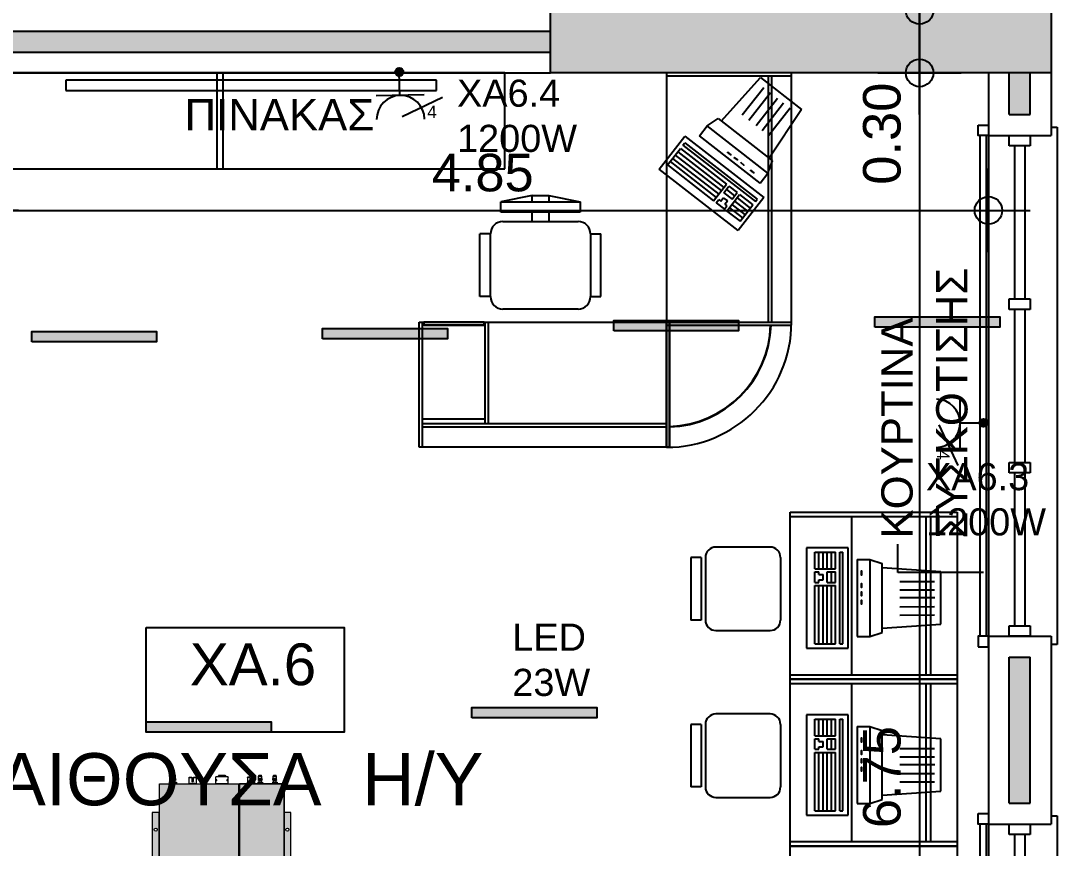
# Model space of a CAD drawing. Header units: metres. Extents: x -11 to 85, y -301 to 135.
# Drawn here: x 42.834 to 47.804, y -117.324 to -113.357 of the extents above; entities that cross this region are included whole.
import ezdxf

# ---------------------------------------------------------------- set-up
doc = ezdxf.new("R2010")
doc.units = ezdxf.units.M
doc.header["$LTSCALE"] = 0.036
doc.header["$PDMODE"] = 2
for name, color, linetype in [('arxitek aorofos', 252, 'Continuous'), ('DIMBLK', 252, 'Continuous'), ('electext', 20, 'Continuous'), ('Epipla', 252, 'Continuous'), ('hatch color', 252, 'Continuous'), ('HLEK-SYMBOL', 3, 'Continuous'), ('HLEK_FL001_SYMBOLS', 230, 'Continuous'), ('KYKLOFORHTES', 152, 'Continuous'), ('Parathira', 252, 'Continuous')]:
    doc.layers.add(name, color=color, linetype=linetype)
doc.layers.add('axel', color=170, linetype='Continuous', lineweight=0)
doc.styles.add('COMU-N', font='arial.ttf')
doc.styles.get("Standard").update_dxf_attribs({"font": 'arial.ttf'})
doc.dimstyles.new('CADWDOT', dxfattribs={"dimscale": 0.1, "dimtxt": 1.8, "dimasz": 0.08, "dimexe": 2, "dimexo": 0, "dimgap": 0.09, "dimtad": 0, "dimrnd": 0.001, "dimzin": 0, "dimdsep": 46, "dimtxsty": 'Standard', "dimblk1": 'ARTDIM', "dimblk2": 'ARTDIM', "dimsah": 1, "dimcen": 0.09, "dimdle": 0.05, "dimse1": 1, "dimse2": 1, "dimadec": 0, "dimazin": 0, "dimtfac": 1, "dimtmove": 0, "dimatfit": 3, "dimldrblk": 'ARTDIM', "dimfxl": 2, "dimtvp": 0.9999, "dimtolj": 1, "dimtzin": 0, "dimarcsym": 0})

# ---------------------------------------------------------------- blocks, each defined once
blk = doc.blocks.new('A$C52D13D70')
at = {"layer": 'Parathira'}
for p, q in [((-0.33, 0.04), (-0.33, -2.44)), ((-0.3, 0.04), (-0.33, 0.04)), ((-0.1, 0), (-0.2, 0)), ((-0.2, 0), (-0.2, -0.05)), ((-0.1, -0.05), (-0.1, 0)), ((0, 0), (0, -2.4)), ((-0.2, -0.05), (-0.1, -0.05)), ((-0.175, -0.05), (-0.175, -0.7833)), ((-0.125, -0.05), (-0.125, -0.7833)), ((-0.1, -0.7833), (-0.2, -0.7833)), ((-0.2, -0.7833), (-0.2, -0.8333)), ((-0.1, -0.8333), (-0.1, -0.7833)), ((-0.2, -0.8333), (-0.1, -0.8333)), ((-0.175, -0.8333), (-0.175, -1.5667)), ((-0.125, -0.8333), (-0.125, -1.5667)), ((-0.1, -1.5667), (-0.2, -1.5667)), ((-0.2, -1.5667), (-0.2, -1.6167)), ((-0.1, -1.6167), (-0.1, -1.5667)), ((-0.2, -1.6167), (-0.1, -1.6167)), ((-0.175, -1.6167), (-0.175, -2.35)), ((-0.125, -1.6167), (-0.125, -2.35)), ((-0.1, -2.35), (-0.2, -2.35)), ((-0.2, -2.35), (-0.2, -2.4)), ((-0.1, -2.4), (-0.1, -2.35)), ((-0.2, -2.4), (-0.1, -2.4)), ((-0.33, -2.44), (-0.3, -2.44))]:
    blk.add_line(p, q, dxfattribs=at)
blk = doc.blocks.new('ARTDIM')
at = {"layer": 'DIMBLK'}
for p, q in [((0, -24.9975), (0, 24.9975)), ((-24.9975, 0), (24.9975, 0))]:
    blk.add_line(p, q, dxfattribs=at)
blk.add_circle((0, 0), 8.25, dxfattribs=at)
blk = doc.blocks.new('*D1128')
at = {"layer": 'arxitek aorofos', "color": 0, "lineweight": -2}
blk.add_line((47.1437, -109.8655), (47.1437, -113.2995), dxfattribs=at)
at = {"layer": 'Defpoints', "color": 0, "transparency": 16777216}
for p in [(47.4855, -109.8575), (47.1437, -113.3075), (47.4855, -113.3075)]:
    blk.add_point(p, dxfattribs=at)
at = {"layer": 'arxitek aorofos', "color": 0, "lineweight": -2, "xscale": 0.008, "yscale": 0.008, "zscale": 0.008}
for p, rotation in [((47.1437, -109.8575), 90), ((47.1437, -113.3075), 270)]:
    blk.add_blockref('ARTDIM', p, dxfattribs=dict(at, rotation=rotation))
at = {"layer": 'arxitek aorofos', "color": 0, "insert": (46.9637, -111.5825), "char_height": 0.18, "attachment_point": 5, "rotation": 90}
blk.add_mtext('\\A1;3.45', dxfattribs=at)
blk = doc.blocks.new('*D1129')
at = {"layer": 'arxitek aorofos', "color": 0, "lineweight": -2}
for p, q in [((47.1437, -113.3155), (47.1437, -113.5995)), ((47.1437, -113.6075), (47.1437, -114.1821))]:
    blk.add_line(p, q, dxfattribs=at)
at = {"layer": 'Defpoints', "color": 0, "transparency": 16777216}
for p in [(47.5855, -113.3075), (47.1437, -113.6075), (47.5855, -113.6075)]:
    blk.add_point(p, dxfattribs=at)
at = {"layer": 'arxitek aorofos', "color": 0, "lineweight": -2, "xscale": 0.008, "yscale": 0.008, "zscale": 0.008}
for p, rotation in [((47.1437, -113.3075), 90), ((47.1437, -113.6075), 270)]:
    blk.add_blockref('ARTDIM', p, dxfattribs=dict(at, rotation=rotation))
at = {"layer": 'arxitek aorofos', "color": 0, "insert": (46.9637, -113.8988), "char_height": 0.18, "attachment_point": 5, "rotation": 90}
blk.add_mtext('\\A1;0.30', dxfattribs=at)
blk = doc.blocks.new('*D1130')
at = {"layer": 'arxitek aorofos', "color": 0, "lineweight": -2}
blk.add_line((47.1437, -113.6155), (47.1437, -120.3495), dxfattribs=at)
at = {"layer": 'Defpoints', "color": 0, "transparency": 16777216}
for p in [(46.5355, -113.6075), (46.5355, -120.3575), (47.1437, -120.3575)]:
    blk.add_point(p, dxfattribs=at)
at = {"layer": 'arxitek aorofos', "color": 0, "lineweight": -2, "xscale": 0.008, "yscale": 0.008, "zscale": 0.008}
for p, rotation in [((47.1437, -113.6075), 90), ((47.1437, -120.3575), 270)]:
    blk.add_blockref('ARTDIM', p, dxfattribs=dict(at, rotation=rotation))
at = {"layer": 'arxitek aorofos', "color": 0, "insert": (46.9637, -116.9825), "char_height": 0.18, "attachment_point": 5, "rotation": 90}
blk.add_mtext('\\A1;6.75', dxfattribs=at)
blk = doc.blocks.new('*D1138')
at = {"layer": 'arxitek aorofos', "color": 0, "lineweight": -2}
blk.add_line((42.6317, -114.2664), (47.4657, -114.2664), dxfattribs=at)
at = {"layer": 'Defpoints', "color": 0, "transparency": 16777216}
for p in [(47.4737, -114.2664), (42.6237, -114.8288), (47.4737, -114.8288)]:
    blk.add_point(p, dxfattribs=at)
at = {"layer": 'arxitek aorofos', "color": 0, "lineweight": -2, "xscale": 0.008, "yscale": 0.008, "zscale": 0.008, "rotation": 180}
blk.add_blockref('ARTDIM', (42.6237, -114.2664), dxfattribs=at)
at = {"layer": 'arxitek aorofos', "color": 0, "lineweight": -2, "xscale": 0.008, "yscale": 0.008, "zscale": 0.008}
blk.add_blockref('ARTDIM', (47.4737, -114.2664), dxfattribs=at)
at = {"layer": 'arxitek aorofos', "color": 0, "insert": (45.0487, -114.0864), "char_height": 0.18, "attachment_point": 5}
blk.add_mtext('\\A1;4.85', dxfattribs=at)
blk = doc.blocks.new('A$C074263FA')
at = {"layer": 'Epipla'}
for p, q in [((0.05, -0.01), (2.45, -0.01)), ((0.05, -0.04), (2.45, -0.04))]:
    blk.add_line(p, q, dxfattribs=at)
for points in [[(0, -0.05), (0, 0), (0.05, 0), (0.05, -0.05)], [(2.5, -0.05), (2.5, 0), (2.45, 0), (2.45, -0.05)]]:
    blk.add_lwpolyline(points, close=True, dxfattribs=at)
blk = doc.blocks.new('gJ6_a14')
at = {"linetype": 'Continuous'}
for p, q in [((-0.1176, 0.1119), (0.113, 0.1119)), ((0, 0.1119), (0, 0))]:
    blk.add_line(p, q, dxfattribs=at)
blk.add_arc((-0.0023, 0.2279), 0.1153, 180, 358.9566, dxfattribs=at)
blk = doc.blocks.new('*X1779')
at = {"color": 0}
for p, q in [((15.598, 2.587), (15.737, 2.727)), ((15.598, 2.622), (15.702, 2.727)), ((15.601, 2.607), (15.609, 2.616)), ((15.604, 2.646), (15.605, 2.647)), ((15.605, 2.559), (15.765, 2.719)), ((15.605, 2.577), (15.614, 2.585)), ((15.609, 2.652), (15.618, 2.66)), ((15.611, 2.547), (15.618, 2.554)), ((15.614, 2.621), (15.623, 2.63)), ((15.617, 2.536), (15.789, 2.707)), ((15.618, 2.59), (15.627, 2.599)), ((15.623, 2.665), (15.631, 2.674)), ((15.623, 2.559), (15.631, 2.568)), ((15.627, 2.634), (15.636, 2.643)), ((15.631, 2.603), (15.64, 2.612)), ((15.633, 2.516), (15.808, 2.691)), ((15.636, 2.678), (15.645, 2.687)), ((15.636, 2.572), (15.645, 2.581)), ((15.64, 2.647), (15.649, 2.656)), ((15.64, 2.541), (15.649, 2.55)), ((15.645, 2.616), (15.654, 2.625)), ((15.649, 2.691), (15.658, 2.7)), ((15.649, 2.585), (15.658, 2.594)), ((15.653, 2.501), (15.824, 2.672)), ((15.654, 2.66), (15.662, 2.669)), ((15.654, 2.554), (15.662, 2.563)), ((15.658, 2.63), (15.667, 2.638)), ((15.662, 2.705), (15.671, 2.714)), ((15.662, 2.599), (15.671, 2.607)), ((15.667, 2.674), (15.676, 2.683)), ((15.667, 2.568), (15.676, 2.577)), ((15.671, 2.643), (15.68, 2.652)), ((15.676, 2.718), (15.678, 2.721)), ((15.676, 2.489), (15.836, 2.648)), ((15.676, 2.612), (15.685, 2.621)), ((15.68, 2.687), (15.689, 2.696)), ((15.68, 2.581), (15.689, 2.59)), ((15.685, 2.656), (15.693, 2.665)), ((15.685, 2.55), (15.693, 2.559)), ((15.689, 2.625), (15.698, 2.634)), ((15.693, 2.7), (15.702, 2.709)), ((15.693, 2.594), (15.702, 2.603)), ((15.698, 2.669), (15.707, 2.678)), ((15.698, 2.563), (15.707, 2.572)), ((15.702, 2.638), (15.711, 2.647)), ((15.705, 2.482), (15.843, 2.62)), ((15.707, 2.714), (15.715, 2.722)), ((15.707, 2.607), (15.715, 2.616)), ((15.711, 2.683), (15.72, 2.691)), ((15.711, 2.577), (15.72, 2.585)), ((15.715, 2.652), (15.724, 2.66)), ((15.715, 2.546), (15.724, 2.554)), ((15.72, 2.727), (15.721, 2.728)), ((15.72, 2.621), (15.729, 2.63)), ((15.724, 2.696), (15.733, 2.705)), ((15.724, 2.59), (15.733, 2.599)), ((15.729, 2.665), (15.738, 2.674)), ((15.729, 2.559), (15.738, 2.568)), ((15.733, 2.634), (15.742, 2.643)), ((15.738, 2.709), (15.746, 2.718)), ((15.738, 2.603), (15.746, 2.612)), ((15.741, 2.482), (15.842, 2.584)), ((15.742, 2.678), (15.751, 2.687)), ((15.742, 2.572), (15.751, 2.581)), ((15.746, 2.647), (15.755, 2.656)), ((15.746, 2.541), (15.755, 2.55)), ((15.751, 2.722), (15.752, 2.724)), ((15.751, 2.616), (15.76, 2.625)), ((15.755, 2.691), (15.764, 2.7)), ((15.755, 2.585), (15.764, 2.594)), ((15.76, 2.66), (15.768, 2.669)), ((15.76, 2.554), (15.768, 2.563)), ((15.764, 2.63), (15.773, 2.638)), ((15.768, 2.705), (15.777, 2.714)), ((15.768, 2.599), (15.777, 2.607)), ((15.773, 2.674), (15.782, 2.683)), ((15.773, 2.568), (15.782, 2.577)), ((15.777, 2.643), (15.786, 2.652)), ((15.782, 2.612), (15.791, 2.621)), ((15.786, 2.687), (15.795, 2.696)), ((15.786, 2.581), (15.795, 2.59)), ((15.791, 2.656), (15.799, 2.665)), ((15.791, 2.55), (15.799, 2.559)), ((15.795, 2.625), (15.804, 2.634)), ((15.799, 2.594), (15.808, 2.603)), ((15.804, 2.669), (15.813, 2.678)), ((15.804, 2.563), (15.813, 2.572)), ((15.808, 2.638), (15.817, 2.647)), ((15.813, 2.607), (15.822, 2.616)), ((15.817, 2.577), (15.826, 2.585)), ((15.822, 2.652), (15.83, 2.66)), ((15.822, 2.546), (15.83, 2.554)), ((15.826, 2.621), (15.835, 2.63)), ((15.83, 2.59), (15.839, 2.599)), ((15.835, 2.559), (15.835, 2.56)), ((15.839, 2.634), (15.84, 2.635)), ((15.844, 2.603), (15.844, 2.603)), ((15.627, 2.528), (15.636, 2.537)), ((15.645, 2.51), (15.654, 2.519)), ((15.658, 2.523), (15.667, 2.532)), ((15.664, 2.494), (15.671, 2.501)), ((15.671, 2.537), (15.68, 2.546)), ((15.676, 2.506), (15.685, 2.515)), ((15.689, 2.519), (15.698, 2.528)), ((15.693, 2.488), (15.702, 2.497)), ((15.702, 2.532), (15.711, 2.541)), ((15.707, 2.501), (15.715, 2.51)), ((15.72, 2.515), (15.729, 2.523)), ((15.724, 2.484), (15.733, 2.493)), ((15.733, 2.528), (15.742, 2.537)), ((15.738, 2.497), (15.746, 2.506)), ((15.751, 2.51), (15.76, 2.519)), ((15.764, 2.523), (15.773, 2.532)), ((15.768, 2.493), (15.777, 2.501)), ((15.777, 2.537), (15.786, 2.546)), ((15.782, 2.506), (15.791, 2.515)), ((15.795, 2.519), (15.804, 2.528)), ((15.808, 2.532), (15.817, 2.541))]:
    blk.add_line(p, q, dxfattribs=at)
blk = doc.blocks.new('GJ6_A78')
at = {"layer": 'HLEK-SYMBOL', "color": 0, "linetype": 'Continuous'}
blk.add_circle((0, 0), 0.0989, dxfattribs=at)
at = {"layer": 'HLEK-SYMBOL', "color": 0, "xscale": 0.8, "yscale": 0.8, "zscale": 0.8}
blk.add_blockref('*X1779', (-12.576, -2.084), dxfattribs=at)
blk = doc.blocks.new('priza')
at = {"layer": 'HLEK_FL001_SYMBOLS', "xscale": 0.1951472641207488, "yscale": 0.1951472641207488, "zscale": 0.1951472641207488}
blk.add_blockref('GJ6_A78', (87.4, -100.4953), dxfattribs=at)
at = {"layer": 'HLEK_FL001_SYMBOLS', "rotation": 180}
blk.add_blockref('gJ6_a14', (87.4, -100.4952), dxfattribs=at)
blk = doc.blocks.new('tetrapli priza')
at = {"layer": 'HLEK_FL001_SYMBOLS', "ltscale": 5}
blk.add_line((479.6442, -48.2674), (479.8393, -48.1769), dxfattribs=at)
at = {"layer": 'HLEK_FL001_SYMBOLS'}
blk.add_blockref('priza', (392.2343, 52.442), dxfattribs=at)
at = {"layer": 'HLEK_FL001_SYMBOLS', "ltscale": 5}
blk.add_text('4', height=0.06, dxfattribs=at).set_placement((479.7645, -48.2766))
blk = doc.blocks.new('led 23W')
at = {"layer": 'hatch color'}
blk.add_hatch(color=181, dxfattribs=at).paths.add_polyline_path([(101.2388, -6.7734), (101.2388, -6.7234), (101.8376, -6.7234), (101.8376, -6.7734)])
at = {"layer": 'HLEK_FL001_SYMBOLS'}
blk.add_lwpolyline([(101.2388, -6.7734), (101.2388, -6.7234), (101.8376, -6.7234), (101.8376, -6.7734)], close=True, dxfattribs=at)
blk = doc.blocks.new('A$C5A126718')
at = {"layer": 'axel'}
for p, q in [((-0.0317, 0.0343), (-0.0317, 0.0321)), ((-0.0301, 0.0343), (-0.0317, 0.0343)), ((-0.0317, 0.0321), (-0.0317, 0.0236)), ((-0.0317, 0.0321), (-0.0301, 0.0321)), ((-0.0317, 0.0236), (-0.0301, 0.0236)), ((-0.0317, 0.0236), (-0.0317, 0.0214)), ((-0.0301, 0.0214), (-0.0317, 0.0214)), ((-0.0301, 0.0129), (-0.0317, 0.0129)), ((-0.0317, 0.0129), (-0.0317, 0.0107)), ((-0.0317, 0.0107), (-0.0301, 0.0107)), ((-0.0317, 0.0107), (-0.0317, 0.0021)), ((-0.0317, 0.0021), (-0.0301, 0.0021)), ((-0.0317, 0.0021), (-0.0317, 0)), ((-0.0301, 0), (-0.0317, 0)), ((-0.0012, 0.0343), (-0.0301, 0.0343)), ((-0.0301, 0.0343), (-0.0301, 0.0321)), ((-0.0301, 0.0321), (-0.0301, 0.0236)), ((-0.0301, 0.0236), (-0.0301, 0.0214)), ((-0.0301, 0.0214), (-0.0131, 0.0214)), ((-0.0301, 0.0129), (-0.0301, 0.0107)), ((-0.0131, 0.0129), (-0.0301, 0.0129)), ((-0.0301, 0.0107), (-0.0301, 0.0021)), ((-0.0301, 0.0021), (-0.0301, 0)), ((-0.0301, 0), (-0.0012, 0)), ((-0.0012, 0.0343), (0, 0.0343)), ((-0.0012, 0.0343), (-0.0012, 0.033)), ((-0.0012, 0.033), (-0.0012, 0.03)), ((-0.0012, 0.03), (-0.0012, 0.0271)), ((-0.0012, 0.0271), (0, 0.0271)), ((-0.0012, 0.027), (-0.0012, 0.0271)), ((-0.0012, 0.0073), (-0.0012, 0.027)), ((-0.0012, 0.0071), (-0.0012, 0.0073)), ((-0.0012, 0.0071), (0, 0.0071)), ((-0.0012, 0.0071), (-0.0012, 0.0043)), ((-0.0012, 0.0043), (-0.0012, 0.0013)), ((-0.0012, 0.0013), (-0.0012, 0)), ((-0.0012, 0), (0, 0)), ((0.0004, 0.0271), (0.0004, 0.0343)), ((0.0004, 0.0271), (0.0004, 0.0343)), ((0.0004, 0.0211), (0.0004, 0.0271)), ((0.0004, 0.0211), (0.0004, 0.0271)), ((0.0004, 0.0207), (0.0004, 0.0211)), ((0.0004, 0.0207), (0.0004, 0.0211)), ((0.0004, 0.0186), (0.0004, 0.0207)), ((0.0004, 0.0186), (0.0004, 0.0207)), ((0.0004, 0.0157), (0.0004, 0.0186)), ((0.0004, 0.0157), (0.0004, 0.0186)), ((0.0004, 0.0136), (0.0004, 0.0157)), ((0.0004, 0.0136), (0.0004, 0.0157)), ((0.0004, 0.0132), (0.0004, 0.0136)), ((0.0004, 0.0132), (0.0004, 0.0136)), ((0.0004, 0.0071), (0.0004, 0.0132)), ((0.0004, 0.0071), (0.0004, 0.0132)), ((0.0004, 0), (0.0004, 0.0071)), ((0.0004, 0), (0.0004, 0.0071))]:
    blk.add_line(p, q, dxfattribs=at)
blk.add_arc((-0.0131, 0.0171), 0.00429, 270, 90, dxfattribs=at)
blk = doc.blocks.new('A$C3A54651E')
at = {"layer": 'axel'}
for p, q in [((0.0091, 0.0228), (0, 0.0228)), ((0, 0.0228), (0, 0)), ((0.0091, 0), (0, 0)), ((0.0091, 0), (0.0091, 0.0228)), ((0.0091, 0.0171), (0.0162, 0.0171)), ((0.0091, 0.0057), (0.0162, 0.0057)), ((0.0162, 0.019), (0.0166, 0.0193)), ((0.0162, 0.0038), (0.0162, 0.019)), ((0.0162, 0.0038), (0.0166, 0.0035)), ((0.0166, 0.0035), (0.0166, 0.0193)), ((0.0166, 0.0193), (0.0184, 0.0193)), ((0.0166, 0.0035), (0.0184, 0.0035)), ((0.0184, 0.02), (0.0184, 0.0199)), ((0.0184, 0.02), (0.0184, 0.02)), ((0.0184, 0.0199), (0.0184, 0.0193)), ((0.0184, 0.0193), (0.0184, 0.0153)), ((0.0184, 0.0153), (0.0184, 0.0067)), ((0.0184, 0.0067), (0.0184, 0.0035)), ((0.0184, 0.0035), (0.0184, 0.0028)), ((0.0184, 0.0028), (0.0184, 0.0028)), ((0.0191, 0.0202), (0.0254, 0.0202)), ((0.0191, 0.0197), (0.0254, 0.0197)), ((0.0191, 0.0109), (0.0254, 0.0109)), ((0.0191, 0.0026), (0.0254, 0.0026)), ((0.0262, 0.0199), (0.0262, 0.02)), ((0.0262, 0.02), (0.0262, 0.02)), ((0.0262, 0.0182), (0.0262, 0.0199)), ((0.0262, 0.0153), (0.0262, 0.0182)), ((0.0262, 0.0182), (0.0284, 0.0182)), ((0.0262, 0.0067), (0.0262, 0.0153)), ((0.0262, 0.0046), (0.0262, 0.0067)), ((0.0262, 0.0028), (0.0262, 0.0046)), ((0.0262, 0.0046), (0.0284, 0.0046)), ((0.0262, 0.0028), (0.0262, 0.0028)), ((0.0284, 0.0193), (0.037, 0.0193)), ((0.0284, 0.0182), (0.0284, 0.0193)), ((0.0284, 0.0046), (0.0284, 0.0182)), ((0.0284, 0.0035), (0.0284, 0.0046)), ((0.0284, 0.0035), (0.037, 0.0035)), ((0.037, 0.0035), (0.037, 0.0193)), ((0.0373, 0.019), (0.037, 0.0193)), ((0.0373, 0.0037), (0.037, 0.0035)), ((0.0373, 0.0182), (0.0373, 0.019)), ((0.0373, 0.0046), (0.0373, 0.0182)), ((0.0373, 0.0182), (0.0403, 0.0182)), ((0.0373, 0.0037), (0.0373, 0.0046)), ((0.0373, 0.0046), (0.0403, 0.0046)), ((0.0403, 0.0046), (0.0403, 0.0182)), ((0.0423, 0.0162), (0.0403, 0.0182)), ((0.0423, 0.0066), (0.0403, 0.0046)), ((0.0423, 0.0066), (0.0423, 0.0162))]:
    blk.add_line(p, q, dxfattribs=at)
for points in [[(0.0191, 0.0202, 0.004311), (0.019, 0.0202, 0.005535), (0.0188, 0.0202, 0.007292), (0.0187, 0.0201, 0.009929), (0.0186, 0.0201), (0.0186, 0.0201, 0.019665), (0.0185, 0.02, 0.032685), (0.0184, 0.02, 0.060642), (0.0184, 0.02), (0.0184, 0.02)], [(0.0184, 0.0199, 0.159929), (0.0184, 0.0199, 0.090191), (0.0184, 0.0199, 0.0462), (0.0184, 0.0199, 0.02623), (0.0185, 0.0198), (0.0186, 0.0198, 0.013719), (0.0187, 0.0198, 0.009481), (0.0188, 0.0198, 0.006867), (0.0189, 0.0197, 0.005151), (0.0191, 0.0197)], [(0.0191, 0.0197, 0.015295), (0.0188, 0.0186, 0.017604), (0.0186, 0.0175), (0.0185, 0.0169, 0.02245), (0.0184, 0.0158), (0.0184, 0.0153)], [(0.0184, 0.0153, 0.023182), (0.0184, 0.0142, 0.022013), (0.0186, 0.0131), (0.0187, 0.0125, 0.017076), (0.0189, 0.0114), (0.0191, 0.0109)], [(0.0191, 0.0109, 0.016103), (0.0188, 0.0098, 0.018613), (0.0186, 0.0088), (0.0185, 0.0083, 0.023826), (0.0184, 0.0072), (0.0184, 0.0067)], [(0.0184, 0.0067, 0.024647), (0.0184, 0.0057, 0.023359), (0.0186, 0.0046), (0.0187, 0.0041, 0.018023), (0.0189, 0.0031), (0.0191, 0.0026)], [(0.0191, 0.0026, -0.004311), (0.019, 0.0026, -0.005535), (0.0188, 0.0026, -0.007292), (0.0187, 0.0027, -0.009929), (0.0186, 0.0027), (0.0186, 0.0027, -0.019665), (0.0185, 0.0027, -0.032685), (0.0184, 0.0028, -0.060642), (0.0184, 0.0028), (0.0184, 0.0028)], [(0.0262, 0.02, 0.102242), (0.0262, 0.02, 0.051435), (0.0261, 0.02, 0.028507), (0.0261, 0.0201, 0.01755), (0.026, 0.0201), (0.0259, 0.0201, 0.009159), (0.0258, 0.0201, 0.006785), (0.0257, 0.0202, 0.005184), (0.0255, 0.0202), (0.0254, 0.0202)], [(0.0254, 0.0197, 0.004812), (0.0256, 0.0197, 0.00636), (0.0258, 0.0198, 0.008685), (0.0259, 0.0198, 0.012384), (0.026, 0.0198), (0.0261, 0.0198, 0.023143), (0.0261, 0.0199, 0.039656), (0.0262, 0.0199, 0.07579), (0.0262, 0.0199, 0.144125), (0.0262, 0.0199)], [(0.0262, 0.0153, 0.023214), (0.0262, 0.0164, 0.02204), (0.026, 0.0175), (0.0259, 0.018, 0.017046), (0.0256, 0.0191), (0.0254, 0.0197)], [(0.0254, 0.0109, 0.01528), (0.0258, 0.012, 0.017585), (0.026, 0.013), (0.0261, 0.0136, 0.022468), (0.0262, 0.0147), (0.0262, 0.0153)], [(0.0262, 0.0067, 0.024685), (0.0262, 0.0078, 0.023392), (0.026, 0.0088), (0.0259, 0.0093, 0.017988), (0.0256, 0.0103), (0.0254, 0.0109)], [(0.0254, 0.0026, 0.016073), (0.0258, 0.0036, 0.018575), (0.026, 0.0046), (0.0261, 0.0052, 0.023861), (0.0262, 0.0062), (0.0262, 0.0067)], [(0.0262, 0.0028, -0.102242), (0.0262, 0.0028, -0.051435), (0.0261, 0.0028, -0.028507), (0.0261, 0.0027, -0.01755), (0.026, 0.0027), (0.0259, 0.0027, -0.009159), (0.0258, 0.0026, -0.006785), (0.0257, 0.0026, -0.005184), (0.0255, 0.0026), (0.0254, 0.0026)]]:
    blk.add_lwpolyline(points, format="xyb", dxfattribs=at)
blk = doc.blocks.new('A$C531E15D6')
at = {"layer": 'axel'}
for p, q in [((-0.0003, 0.0241), (-0.0003, -0.0359)), ((-0.0003, 0.0241), (0.0009, 0.0241)), ((-0.0003, 0.0134), (0, 0.0134)), ((-0.0003, 0.0113), (0, 0.0113)), ((-0.0003, 0.0066), (-0.0003, 0.0031)), ((-0.0003, 0.0066), (-0.0003, 0.0031)), ((0, 0.0059), (-0.0003, 0.0059)), ((-0.0003, 0.0031), (-0.0003, -0.0276)), ((0.0021, 0.0241), (0, 0.022)), ((0, 0.0059), (0, 0.022)), ((0, -0.0059), (0, 0.0059)), ((0, -0.0059), (0, 0.0059)), ((0.0012, 0.0241), (0.0009, 0.0241)), ((0.0012, 0.0241), (0.0009, 0.0241)), ((0.0012, 0.0241), (0.0021, 0.0241)), ((0.0021, 0.0241), (0.0321, 0.0241)), ((0.0021, 0.0241), (0.0321, 0.0241)), ((0.0321, 0.0241), (0.0343, 0.022)), ((0.0343, 0.022), (0.0343, 0.0134)), ((0.0343, 0.022), (0.0343, 0.0134)), ((0.0343, 0.0134), (0.0343, -0.0251)), ((0.0343, 0.0134), (0.0343, -0.0251)), ((0.038, 0.0127), (0.0343, 0.0128)), ((0.0347, 0.0056), (0.0343, 0.0056)), ((0.0347, 0.0056), (0.0347, -0.0059)), ((0.0357, 0.0099), (0.0357, 0.0045)), ((0.04, 0.0099), (0.0357, 0.0099)), ((0.0357, 0.0045), (0.0357, 0.0038)), ((0.0357, 0.0045), (0.0357, 0.0038)), ((0.0357, 0.0038), (0.0357, -0.0059)), ((0.0357, 0.0038), (0.0357, -0.0059)), ((0.038, 0.0127), (0.038, 0.0099)), ((0.04, 0.0099), (0.04, -0.0059)), ((0, -0.0176), (-0.0003, -0.0176)), ((-0.0003, -0.023), (0, -0.023)), ((-0.0003, -0.0251), (0, -0.0251)), ((-0.0003, -0.0276), (-0.0003, -0.0312)), ((-0.0003, -0.0276), (-0.0003, -0.0312)), ((-0.0003, -0.0359), (0.0021, -0.0359)), ((0, -0.0176), (0, -0.0059)), ((0, -0.0176), (0, -0.0059)), ((0, -0.0337), (0, -0.0176)), ((0.0021, -0.0359), (0, -0.0337)), ((0.0321, -0.0359), (0.0021, -0.0359)), ((0.0321, -0.0359), (0.0021, -0.0359)), ((0.0343, -0.0337), (0.0321, -0.0359)), ((0.0347, -0.0173), (0.0343, -0.0173)), ((0.038, -0.0244), (0.0343, -0.0245)), ((0.0343, -0.0251), (0.0343, -0.0337)), ((0.0343, -0.0251), (0.0343, -0.0337)), ((0.0347, -0.0059), (0.0347, -0.0173)), ((0.0357, -0.0059), (0.0357, -0.0155)), ((0.0357, -0.0059), (0.0357, -0.0155)), ((0.0357, -0.0155), (0.0357, -0.0162)), ((0.0357, -0.0155), (0.0357, -0.0162)), ((0.0357, -0.0162), (0.0357, -0.0216)), ((0.04, -0.0216), (0.0357, -0.0216)), ((0.038, -0.0244), (0.038, -0.0216)), ((0.04, -0.0059), (0.04, -0.0216))]:
    blk.add_line(p, q, dxfattribs=at)
for centre, radius in [((0.0171, 0.0199), 0.00214), ((0.0171, 0.0199), 0.00111), ((0.0171, -0.0316), 0.00214), ((0.0171, -0.0316), 0.00111)]:
    blk.add_circle(centre, radius, dxfattribs=at)
for centre, radius, start, end in [((0.0321, 0.022), 0.00214, 0, 90), ((0.0346, 0.0045), 0.00107, 0, 89.5416), ((0.0321, -0.0337), 0.00214, 270, 0), ((0.0346, -0.0162), 0.00107, 270.4584, 0)]:
    blk.add_arc(centre, radius, start, end, dxfattribs=at)
blk = doc.blocks.new('FCU 10 KANALATO')
at = {"layer": 'axel'}
for color, points in [(150, [(47986.6743, 13560.1633), (47986.6743, 13560.0206), (47986.6751, 13560.0206), (47986.6751, 13560.0135), (47986.6751, 13560.0074), (47986.6751, 13560.007), (47986.6751, 13560.002), (47986.6751, 13559.9935), (47986.6751, 13559.9863), (47986.6743, 13559.9863), (47986.6743, 13559.782), (47987.7792, 13559.782), (47988.2671, 13559.782), (47988.2671, 13559.782), (47988.2704, 13559.782), (47988.2704, 13560.1633)]), (151, [(47988.2705, 13559.5646), (47988.2705, 13559.5982), (47988.2705, 13559.5982), (47988.2705, 13559.621), (47988.2705, 13559.621), (47988.2705, 13559.6682), (47988.2705, 13559.6682), (47988.2705, 13559.691), (47988.2705, 13559.691), (47988.2705, 13559.7061), (47988.2705, 13559.7061), (47988.2705, 13559.7132), (47988.2705, 13559.7193), (47988.2705, 13559.7196), (47988.2705, 13559.7246), (47988.2705, 13559.7332), (47988.2705, 13559.7403), (47988.2705, 13559.7403), (47988.2705, 13559.7785), (47987.4805, 13559.7785), (47987.4805, 13559.7638), (47987.4362, 13559.7638), (47987.4362, 13559.7785), (47986.6743, 13559.7785), (47986.6743, 13559.7403), (47986.6751, 13559.7403), (47986.6751, 13559.7332), (47986.6751, 13559.7271), (47986.6751, 13559.7218), (47986.6751, 13559.7193), (47986.6751, 13559.7132), (47986.6751, 13559.7061), (47986.6743, 13559.7061), (47986.6743, 13559.5646)])]:
    blk.add_hatch(color=color, dxfattribs=at).paths.add_polyline_path(points)
h = blk.add_hatch(color=211, dxfattribs=at)
h.paths.add_polyline_path([(47988.1338, 13560.164), (47988.1338, 13560.197), (47986.8138, 13560.197), (47986.8138, 13560.164)])
h.paths.add_polyline_path([(47987.5563, 13560.1878, -1), (47987.5563, 13560.1731, -1)], flags=16)
h.paths.add_polyline_path([(47987.3913, 13560.1731, -1), (47987.3913, 13560.1878, -1)], flags=16)
h.paths.add_polyline_path([(47987.7213, 13560.1878, -1), (47987.7213, 13560.1731, -1)], flags=16)
h.paths.add_polyline_path([(47987.2263, 13560.1731, -1), (47987.2263, 13560.1878, -1)], flags=16)
h.paths.add_polyline_path([(47987.8863, 13560.1878, -1), (47987.8863, 13560.1731, -1)], flags=16)
h.paths.add_polyline_path([(47987.0613, 13560.1731, -1), (47987.0613, 13560.1878, -1)], flags=16)
h.paths.add_polyline_path([(47988.0513, 13560.1878, -1), (47988.0513, 13560.1731, -1)], flags=16)
h.paths.add_polyline_path([(47986.8963, 13560.1731, -1), (47986.8963, 13560.1878, -1)], flags=16)
h = blk.add_hatch(color=211, dxfattribs=at)
h.paths.add_polyline_path([(47988.1338, 13559.5327), (47988.1338, 13559.5657), (47986.8138, 13559.5657), (47986.8138, 13559.5327)])
h.paths.add_polyline_path([(47987.5563, 13559.5565, -1), (47987.5563, 13559.5418, -1)], flags=16)
h.paths.add_polyline_path([(47987.3913, 13559.5418, -1), (47987.3913, 13559.5565, -1)], flags=16)
h.paths.add_polyline_path([(47987.7213, 13559.5565, -1), (47987.7213, 13559.5418, -1)], flags=16)
h.paths.add_polyline_path([(47987.2263, 13559.5418, -1), (47987.2263, 13559.5565, -1)], flags=16)
h.paths.add_polyline_path([(47987.8863, 13559.5565, -1), (47987.8863, 13559.5418, -1)], flags=16)
h.paths.add_polyline_path([(47987.0613, 13559.5418, -1), (47987.0613, 13559.5565, -1)], flags=16)
h.paths.add_polyline_path([(47988.0513, 13559.5565, -1), (47988.0513, 13559.5418, -1)], flags=16)
h.paths.add_polyline_path([(47986.8963, 13559.5418, -1), (47986.8963, 13559.5565, -1)], flags=16)
for p, q in [((47986.6743, 13559.782), (47987.7792, 13559.782)), ((47986.6743, 13559.7804), (47987.7792, 13559.7804)), ((47986.6743, 13559.78), (47987.7816, 13559.78)), ((47987.7349, 13559.7785), (47986.6743, 13559.7785)), ((47987.4362, 13559.7785), (47987.4362, 13559.78)), ((47987.4362, 13559.7638), (47987.4362, 13559.7785)), ((47987.4362, 13559.766), (47987.4805, 13559.766)), ((47987.4805, 13559.7638), (47987.4362, 13559.7638)), ((47987.4805, 13559.7785), (47987.4805, 13559.78)), ((47987.4805, 13559.7785), (47987.4805, 13559.7638)), ((47988.2705, 13559.7785), (47987.7329, 13559.7785)), ((47987.7792, 13559.782), (47988.2671, 13559.782)), ((47987.7792, 13559.7804), (47988.2705, 13559.7804)), ((47987.7792, 13559.78), (47988.2705, 13559.78))]:
    blk.add_line(p, q, dxfattribs=at)
for points in [[(47986.6743, 13560.1633), (47988.2704, 13560.1633), (47988.2704, 13559.782), (47986.6743, 13559.782)], [(47986.6743, 13560.1633), (47988.2705, 13560.1633), (47988.2705, 13559.5646), (47986.6743, 13559.5646)], [(47986.6743, 13559.5646), (47988.2705, 13559.5646), (47988.2705, 13559.7785), (47986.6743, 13559.7785)]]:
    blk.add_lwpolyline(points, close=True, dxfattribs=at)
at = {"layer": 'axel', "linetype": 'Continuous'}
for points in [[(47986.8138, 13560.164), (47988.1338, 13560.164), (47988.1338, 13560.197), (47986.8138, 13560.197)], [(47986.8138, 13559.5327), (47988.1338, 13559.5327), (47988.1338, 13559.5657), (47986.8138, 13559.5657)]]:
    blk.add_lwpolyline(points, close=True, dxfattribs=at)
for centre in [(47986.8963, 13560.1805), (47987.0613, 13560.1805), (47987.2263, 13560.1805), (47987.3913, 13560.1805), (47987.5563, 13560.1805), (47987.7213, 13560.1805), (47987.8863, 13560.1805), (47988.0513, 13560.1805), (47986.8963, 13559.5492), (47987.0613, 13559.5492), (47987.2263, 13559.5492), (47987.3913, 13559.5492), (47987.5563, 13559.5492), (47987.7213, 13559.5492), (47987.8863, 13559.5492), (47988.0513, 13559.5492)]:
    blk.add_circle(centre, 0.00739, dxfattribs=at)
at = {"layer": 'axel'}
blk.add_circle((47987.4583, 13559.7731), 0.00111, dxfattribs=at)
at = {"xscale": -1, "rotation": 180}
for name, p in [('A$C3A54651E', (47988.2705, 13560.1043)), ('A$C531E15D6', (47988.2708, 13559.8575)), ('A$C5A126718', (47986.6746, 13559.7403)), ('A$C3A54651E', (47988.2705, 13559.691)), ('A$C3A54651E', (47988.2705, 13559.621))]:
    blk.add_blockref(name, p, dxfattribs=at)
blk.add_blockref('A$C5A126718', (47986.6746, 13559.9863))
at = {"xscale": -1}
blk.add_blockref('A$C5A126718', (47988.271, 13559.9863), dxfattribs=at)
at = {"rotation": 180}
blk.add_blockref('A$C5A126718', (47988.271, 13559.7403), dxfattribs=at)

msp = doc.modelspace()

# ---------------------------------------------------------------- hatches: boundary and pattern name
at = {"layer": 'arxitek aorofos'}
for points in [[(47.4737, -113.3075), (45.3737, -113.3075), (45.3737, -113.6075), (47.7737, -113.6075), (47.7737, -112.1075), (47.4737, -112.1075)], [(45.3737, -113.4075), (42.6237, -113.4075), (42.6237, -113.5075), (45.3737, -113.5075)], [(47.6737, -113.6075), (47.5737, -113.6075), (47.5737, -113.8075), (47.6737, -113.8075)], [(47.6737, -116.4075), (47.5737, -116.4075), (47.5737, -117.1075), (47.6737, -117.1075)]]:
    msp.add_hatch(color=256, dxfattribs=at).paths.add_polyline_path(points)

# ---------------------------------------------------------------- linework, layer by layer
for p, q in [((47.7737, -112.1075), (47.7737, -113.6075)), ((45.3737, -113.6075), (45.3737, -113.3075)), ((42.6237, -113.4075), (45.3737, -113.4075)), ((42.6237, -113.5075), (45.3737, -113.5075)), ((42.6237, -113.6075), (45.3737, -113.6075)), ((43.8038, -113.6075), (42.6237, -113.6075)), ((45.1542, -113.6075), (43.7732, -113.6075)), ((43.7732, -113.6075), (43.7732, -114.0667)), ((43.8038, -114.0667), (43.8038, -113.6075)), ((45.1542, -114.0667), (45.1542, -113.6075)), ((47.7737, -113.6075), (45.3737, -113.6075)), ((45.9294, -113.6075), (45.9294, -114.8172)), ((46.5292, -114.8022), (46.5292, -113.6075)), ((47.4737, -113.6075), (47.4737, -113.9075)), ((47.5737, -113.8075), (47.5737, -113.6075)), ((47.6737, -113.8075), (47.6737, -113.6075)), ((47.7737, -113.6075), (47.7737, -113.9075)), ((44.828, -113.6424), (43.0495, -113.6424)), ((43.0495, -113.6424), (43.0495, -113.6924)), ((44.828, -113.6924), (44.828, -113.6424)), ((46.5292, -113.6225), (45.9294, -113.6225)), ((46.1929, -113.8386), (46.3804, -113.6297)), ((46.3804, -113.6297), (46.5779, -113.7831)), ((46.4169, -113.6225), (46.4169, -114.8022)), ((46.4329, -113.6225), (46.4329, -114.8022)), ((43.0495, -113.6924), (44.828, -113.6924)), ((46.5779, -113.7831), (46.4219, -114.0165)), ((47.5737, -113.8075), (47.6737, -113.8075)), ((46.0877, -113.9088), (46.1245, -113.8615)), ((46.1245, -113.8615), (46.1771, -113.8263)), ((46.4167, -114.0884), (46.1245, -113.8615)), ((46.1771, -113.8263), (46.4377, -114.0287)), ((45.8947, -114.0681), (46.0174, -113.9101)), ((46.0174, -113.9101), (46.3965, -114.2045)), ((46.3799, -114.1358), (46.0877, -113.9088)), ((47.4737, -113.9075), (47.7737, -113.9075)), ((46.0086, -113.954, 0.0001), (46.0178, -113.9421, 0.0001)), ((46.0086, -113.954, 0.0001), (46.3561, -114.2238, 0.0001)), ((46.0178, -113.9421, 0.0001), (46.3653, -114.212, 0.0001)), ((45.935, -114.0487, 0.0001), (45.9964, -113.9698, 0.0001)), ((45.9718, -114.0014, 0.0001), (46.193, -114.1731, 0.0001)), ((45.9841, -113.9856, 0.0001), (46.2052, -114.1573, 0.0001)), ((45.9964, -113.9698, 0.0001), (46.2175, -114.1415, 0.0001)), ((45.935, -114.0487, 0.0001), (46.1562, -114.2205, 0.0001)), ((45.9473, -114.0329, 0.0001), (46.1684, -114.2047, 0.0001)), ((45.9596, -114.0172, 0.0001), (46.1807, -114.1889, 0.0001)), ((46.4167, -114.0884), (46.4377, -114.0287)), ((42.6237, -114.0667), (43.8038, -114.0667)), ((43.7732, -114.0667), (45.1542, -114.0667)), ((46.2738, -114.3625), (45.8947, -114.0681)), ((46.3799, -114.1358), (46.4167, -114.0884)), ((46.1562, -114.2205, 0.0001), (46.2175, -114.1415, 0.0001)), ((46.2048, -114.1823, 0.0001), (46.2293, -114.1507, 0.0001)), ((46.2293, -114.1507, 0.0001), (46.2688, -114.1814, 0.0001)), ((45.2858, -114.1954), (45.1358, -114.2254)), ((45.2858, -114.2254), (45.2858, -114.1954)), ((45.2858, -114.1954), (45.3658, -114.1954)), ((45.3658, -114.1954), (45.5158, -114.2254)), ((45.3658, -114.1954), (45.3658, -114.2254)), ((46.1902, -114.2216, 0.0001), (46.2024, -114.2058, 0.0001)), ((46.2024, -114.2058, 0.0001), (46.2222, -114.2211, 0.0001)), ((46.2048, -114.1823, 0.0001), (46.2443, -114.213, 0.0001)), ((46.2171, -114.1665, 0.0001), (46.2566, -114.1972, 0.0001)), ((46.2194, -114.2696, 0.0001), (46.2807, -114.1906, 0.0001)), ((46.2443, -114.213, 0.0001), (46.2688, -114.1814, 0.0001)), ((46.2684, -114.2064, 0.0001), (46.3316, -114.2554, 0.0001)), ((46.3965, -114.2045), (46.2738, -114.3625)), ((46.2807, -114.1906, 0.0001), (46.3439, -114.2396, 0.0001)), ((45.1358, -114.2254), (45.5158, -114.2254)), ((45.1358, -114.2754), (45.1358, -114.2254)), ((45.5158, -114.2254), (45.5158, -114.2754)), ((46.168, -114.2297, 0.0001), (46.1803, -114.2139, 0.0001)), ((46.168, -114.2297, 0.0001), (46.2075, -114.2604, 0.0001)), ((46.1803, -114.2139, 0.0001), (46.1902, -114.2216, 0.0001)), ((46.2075, -114.2604, 0.0001), (46.2198, -114.2446, 0.0001)), ((46.2099, -114.2369, 0.0001), (46.2222, -114.2211, 0.0001)), ((46.2099, -114.2369, 0.0001), (46.2198, -114.2446, 0.0001)), ((46.2316, -114.2538, 0.0001), (46.2948, -114.3028, 0.0001)), ((46.2439, -114.238, 0.0001), (46.3071, -114.287, 0.0001)), ((46.2562, -114.2222, 0.0001), (46.3193, -114.2712, 0.0001)), ((46.2825, -114.3186, 0.0001), (46.3439, -114.2396, 0.0001)), ((46.3561, -114.2238, 0.0001), (46.3653, -114.212, 0.0001)), ((45.5158, -114.2754), (45.1358, -114.2754)), ((45.2858, -114.3194), (45.2858, -114.2754)), ((45.3658, -114.2754), (45.3658, -114.3194)), ((46.2194, -114.2696, 0.0001), (46.2825, -114.3186, 0.0001)), ((45.1458, -114.3194), (45.5058, -114.3194)), ((45.0858, -114.3794), (45.0358, -114.3794)), ((45.0358, -114.6794), (45.0358, -114.3794)), ((45.0858, -114.6794), (45.0858, -114.3794)), ((45.5658, -114.3794), (45.6158, -114.3794)), ((45.5658, -114.3794), (45.5658, -114.6794)), ((45.6158, -114.6794), (45.6158, -114.3794)), ((45.0858, -114.6794), (45.0358, -114.6794)), ((45.5658, -114.6794), (45.6158, -114.6794)), ((45.5058, -114.7394), (45.1458, -114.7394)), ((44.7448, -115.4019), (44.7448, -114.8022)), ((44.7448, -114.8022), (45.9444, -114.8022)), ((44.7598, -115.4019), (44.7598, -114.8022)), ((45.0552, -114.8021), (44.7665, -114.8021)), ((44.7665, -114.8021), (44.7665, -114.8172)), ((45.0552, -114.8172), (45.0552, -114.8021)), ((45.0597, -114.8021), (45.0597, -115.2897)), ((45.0597, -114.8021), (45.0745, -114.8021)), ((45.0745, -114.8021), (45.0745, -115.2897)), ((45.9294, -114.8022), (45.9294, -115.4019)), ((45.9294, -114.8022), (46.5292, -114.8022)), ((45.9294, -114.8022), (46.5292, -114.8022)), ((45.9294, -115.4019), (45.9294, -114.8022)), ((45.9444, -114.8022), (45.9444, -115.4019)), ((45.9444, -115.4019), (45.9444, -114.8022)), ((45.0597, -114.8172), (44.7598, -114.8172)), ((44.7665, -114.8172), (45.0552, -114.8172)), ((45.9294, -114.8172), (46.5292, -114.8172)), ((45.9444, -114.8172), (46.5292, -114.8172)), ((45.0597, -115.2678), (44.7598, -115.2678)), ((45.9294, -115.2897), (44.7598, -115.2897)), ((45.9294, -115.3057), (44.7598, -115.3057)), ((45.9444, -115.4019), (44.7448, -115.4019)), ((46.5237, -116.5136), (46.5237, -115.7136)), ((46.5237, -115.7136), (47.3237, -115.7136)), ((46.5237, -115.7336), (47.3237, -115.7336)), ((46.8185, -116.4936), (46.8185, -115.7336)), ((47.1739, -115.7336), (47.1739, -116.4936)), ((47.1954, -115.7336), (47.1954, -116.4936)), ((47.3237, -115.7136), (47.3237, -116.5136)), ((46.4268, -115.8799), (46.1668, -115.8799)), ((46.8008, -115.8843, -0.295), (46.6008, -115.8843, -0.295)), ((46.6008, -115.8843, -0.295), (46.6008, -116.3643, -0.295)), ((46.8008, -116.3643, -0.295), (46.8008, -115.8843, -0.295)), ((47.04, -116.0023), (47.04, -115.8664)), ((46.0468, -115.9299), (46.0468, -116.2299)), ((46.0968, -115.9299), (46.0468, -115.9299)), ((46.0968, -115.9299), (46.0968, -116.2299)), ((46.1168, -115.9299), (46.1168, -116.2299)), ((46.4768, -115.9299), (46.4768, -116.2299)), ((46.6408, -115.9043, -0.2948), (46.7408, -115.9043, -0.2948)), ((46.6408, -115.9843, -0.2948), (46.6408, -115.9043, -0.2948)), ((46.6608, -115.9843, -0.2948), (46.6608, -115.9043, -0.2948)), ((46.6808, -115.9843, -0.2948), (46.6808, -115.9043, -0.2948)), ((46.7008, -115.9843, -0.2948), (46.7008, -115.9043, -0.2948)), ((46.7208, -115.9843, -0.2948), (46.7208, -115.9043, -0.2948)), ((46.7408, -115.9843, -0.2948), (46.7408, -115.9043, -0.2948)), ((46.7608, -116.3443, -0.2948), (46.7608, -115.9043, -0.2948)), ((46.7608, -115.9043, -0.2948), (46.7758, -115.9043, -0.2948)), ((46.7758, -116.3443, -0.2948), (46.7758, -115.9043, -0.2948)), ((46.8449, -115.9395, -0.295), (46.9049, -115.9395, -0.295)), ((46.8449, -115.9395, -0.295), (46.8449, -116.3095, -0.295)), ((46.9049, -115.9395, -0.295), (46.9649, -115.9595, -0.295)), ((46.9049, -115.9395, -0.295), (46.9049, -116.3095, -0.295)), ((46.6408, -115.9843, -0.2948), (46.7408, -115.9843, -0.2948)), ((46.6408, -115.9993, -0.2948), (46.6608, -115.9993, -0.2948)), ((46.6408, -116.0493, -0.2948), (46.6408, -115.9993, -0.2948)), ((46.6608, -116.0118, -0.2948), (46.6608, -115.9993, -0.2948)), ((46.7008, -115.9993, -0.2948), (46.7408, -115.9993, -0.2948)), ((46.7008, -116.0493, -0.2948), (46.7008, -115.9993, -0.2948)), ((46.7208, -116.0493, -0.2948), (46.7208, -115.9993, -0.2948)), ((46.7408, -116.0493, -0.2948), (46.7408, -115.9993, -0.2948)), ((46.9649, -116.2895, -0.295), (46.9649, -115.9595, -0.295)), ((47.2449, -115.9995, -0.295), (46.9649, -115.9795, -0.295)), ((47.2449, -116.2495, -0.295), (47.2449, -115.9995, -0.295)), ((46.6408, -116.0493, -0.2948), (46.6608, -116.0493, -0.2948)), ((46.6608, -116.0118, -0.2948), (46.6808, -116.0118, -0.2948)), ((46.6608, -116.0368, -0.2948), (46.6808, -116.0368, -0.2948)), ((46.6608, -116.0493, -0.2948), (46.6608, -116.0368, -0.2948)), ((46.6808, -116.0368, -0.2948), (46.6808, -116.0118, -0.2948)), ((46.7008, -116.0493, -0.2948), (46.7408, -116.0493, -0.2948)), ((47.4502, -116.0023), (47.04, -116.0023)), ((46.6408, -116.3443, -0.2948), (46.6408, -116.0643, -0.2948)), ((46.6408, -116.0643, -0.2948), (46.7408, -116.0643, -0.2948)), ((46.6608, -116.3443, -0.2948), (46.6608, -116.0643, -0.2948)), ((46.6808, -116.3443, -0.2948), (46.6808, -116.0643, -0.2948)), ((46.7008, -116.3443, -0.2948), (46.7008, -116.0643, -0.2948)), ((46.7208, -116.3443, -0.2948), (46.7208, -116.0643, -0.2948)), ((46.7408, -116.3443, -0.2948), (46.7408, -116.0643, -0.2948)), ((46.0968, -116.2299), (46.0468, -116.2299)), ((47.3237, -116.2409), (47.3237, -117.3136)), ((46.1668, -116.2799), (46.4268, -116.2799)), ((46.9049, -116.3095, -0.295), (46.9649, -116.2895, -0.295)), ((46.9649, -116.2695, -0.295), (47.2449, -116.2495, -0.295)), ((46.6408, -116.3443, -0.2948), (46.7408, -116.3443, -0.2948)), ((46.7608, -116.3443, -0.2948), (46.7758, -116.3443, -0.2948)), ((46.8449, -116.3095, -0.295), (46.9049, -116.3095, -0.295)), ((47.4737, -116.3075), (47.7737, -116.3075)), ((47.4737, -116.3075), (47.4737, -117.2075)), ((47.7737, -116.3075), (47.7737, -117.2075)), ((46.6008, -116.3643, -0.295), (46.8008, -116.3643, -0.295)), ((47.5737, -117.1075), (47.5737, -116.4075)), ((47.5737, -116.4075), (47.6737, -116.4075)), ((47.6737, -117.1075), (47.6737, -116.4075)), ((47.3237, -116.4936), (46.5237, -116.4936)), ((46.5237, -117.3136), (46.5237, -116.5136)), ((46.5237, -116.5136), (47.3237, -116.5136)), ((46.5237, -116.5136), (47.3237, -116.5136)), ((46.5237, -116.5136), (47.3237, -116.5136)), ((46.5237, -116.5136), (47.3237, -116.5136)), ((47.3237, -116.5136), (46.5237, -116.5136)), ((46.5237, -116.5336), (47.3237, -116.5336)), ((46.8185, -117.2936), (46.8185, -116.5336)), ((47.1739, -116.5336), (47.1739, -117.2936)), ((47.1954, -116.5336), (47.1954, -117.2936)), ((46.4268, -116.6799), (46.1668, -116.6799)), ((46.8008, -116.6843, -0.295), (46.6008, -116.6843, -0.295)), ((46.6008, -116.6843, -0.295), (46.6008, -117.1643, -0.295)), ((46.8008, -117.1643, -0.295), (46.8008, -116.6843, -0.295)), ((46.0468, -116.7299), (46.0468, -117.0299)), ((46.0968, -116.7299), (46.0468, -116.7299)), ((46.0968, -116.7299), (46.0968, -117.0299)), ((46.1168, -116.7299), (46.1168, -117.0299)), ((46.4768, -116.7299), (46.4768, -117.0299)), ((46.6408, -116.7043, -0.2948), (46.7408, -116.7043, -0.2948)), ((46.6408, -116.7843, -0.2948), (46.6408, -116.7043, -0.2948)), ((46.6608, -116.7843, -0.2948), (46.6608, -116.7043, -0.2948)), ((46.6808, -116.7843, -0.2948), (46.6808, -116.7043, -0.2948)), ((46.7008, -116.7843, -0.2948), (46.7008, -116.7043, -0.2948)), ((46.7208, -116.7843, -0.2948), (46.7208, -116.7043, -0.2948)), ((46.7408, -116.7843, -0.2948), (46.7408, -116.7043, -0.2948)), ((46.7608, -117.1443, -0.2948), (46.7608, -116.7043, -0.2948)), ((46.7608, -116.7043, -0.2948), (46.7758, -116.7043, -0.2948)), ((46.7758, -117.1443, -0.2948), (46.7758, -116.7043, -0.2948)), ((46.8449, -116.7395, -0.295), (46.9049, -116.7395, -0.295)), ((46.8449, -116.7395, -0.295), (46.8449, -117.1095, -0.295)), ((46.9049, -116.7395, -0.295), (46.9649, -116.7595, -0.295)), ((46.9049, -116.7395, -0.295), (46.9049, -117.1095, -0.295)), ((46.6408, -116.7843, -0.2948), (46.7408, -116.7843, -0.2948)), ((46.9649, -117.0895, -0.295), (46.9649, -116.7595, -0.295)), ((47.2449, -116.7995, -0.295), (46.9649, -116.7795, -0.295)), ((46.6408, -116.7993, -0.2948), (46.6608, -116.7993, -0.2948)), ((46.6408, -116.8493, -0.2948), (46.6408, -116.7993, -0.2948)), ((46.6608, -116.8118, -0.2948), (46.6608, -116.7993, -0.2948)), ((46.6608, -116.8118, -0.2948), (46.6808, -116.8118, -0.2948)), ((46.6608, -116.8368, -0.2948), (46.6808, -116.8368, -0.2948)), ((46.6608, -116.8493, -0.2948), (46.6608, -116.8368, -0.2948)), ((46.6808, -116.8368, -0.2948), (46.6808, -116.8118, -0.2948)), ((46.7008, -116.7993, -0.2948), (46.7408, -116.7993, -0.2948)), ((46.7008, -116.8493, -0.2948), (46.7008, -116.7993, -0.2948)), ((46.7208, -116.8493, -0.2948), (46.7208, -116.7993, -0.2948)), ((46.7408, -116.8493, -0.2948), (46.7408, -116.7993, -0.2948)), ((47.2449, -117.0495, -0.295), (47.2449, -116.7995, -0.295)), ((46.6408, -116.8493, -0.2948), (46.6608, -116.8493, -0.2948)), ((46.6408, -117.1443, -0.2948), (46.6408, -116.8643, -0.2948)), ((46.6408, -116.8643, -0.2948), (46.7408, -116.8643, -0.2948)), ((46.6608, -117.1443, -0.2948), (46.6608, -116.8643, -0.2948)), ((46.6808, -117.1443, -0.2948), (46.6808, -116.8643, -0.2948)), ((46.7008, -116.8493, -0.2948), (46.7408, -116.8493, -0.2948)), ((46.7008, -117.1443, -0.2948), (46.7008, -116.8643, -0.2948)), ((46.7208, -117.1443, -0.2948), (46.7208, -116.8643, -0.2948)), ((46.7408, -117.1443, -0.2948), (46.7408, -116.8643, -0.2948)), ((46.0968, -117.0299), (46.0468, -117.0299)), ((46.1668, -117.0799), (46.4268, -117.0799)), ((46.9049, -117.1095, -0.295), (46.9649, -117.0895, -0.295)), ((46.9649, -117.0695, -0.295), (47.2449, -117.0495, -0.295)), ((46.8449, -117.1095, -0.295), (46.9049, -117.1095, -0.295)), ((47.5737, -117.1075), (47.6737, -117.1075)), ((46.6008, -117.1643, -0.295), (46.8008, -117.1643, -0.295)), ((46.6408, -117.1443, -0.2948), (46.7408, -117.1443, -0.2948)), ((46.7608, -117.1443, -0.2948), (46.7758, -117.1443, -0.2948)), ((47.4737, -117.2075), (47.7737, -117.2075)), ((47.3237, -117.2936), (46.5237, -117.2936)), ((46.5237, -118.1136), (46.5237, -117.3136)), ((46.5237, -117.3136), (47.3237, -117.3136)), ((46.5237, -117.3136), (47.3237, -117.3136)), ((46.5237, -117.3136), (47.3237, -117.3136)), ((46.5237, -117.3136), (47.3237, -117.3136)), ((47.3237, -117.3136), (46.5237, -117.3136)), ((47.3237, -117.3136), (47.3237, -118.1136))]:
    msp.add_line(p, q, dxfattribs=at)
at = {"layer": 'arxitek aorofos', "extrusion": (0.107822, 0.138841, 0.984428)}
for p, q in [((46.3964, -113.679, 0.2954), (46.2931, -113.8107, 0.3253)), ((46.428, -113.7036, 0.2954), (46.3247, -113.8352, 0.3253)), ((46.4628, -113.7296, 0.2951), (46.3595, -113.8613, 0.325)), ((46.4914, -113.7527, 0.2954), (46.3881, -113.8844, 0.3253)), ((46.523, -113.7773, 0.2954), (46.4197, -113.909, 0.3253))]:
    msp.add_line(p, q, dxfattribs=at)
at = {"layer": 'arxitek aorofos', "extrusion": (0.175791, 2.64575e-15, 0.984428)}
for p, q in [((47.2158, -116.0464, 0.0004), (47.0484, -116.0472, 0.0303)), ((47.2158, -116.0865, 0.0004), (47.0484, -116.0873, 0.0303)), ((47.2166, -116.1232, 0.0001), (47.0492, -116.124, 0.03)), ((47.2158, -116.1667, 0.0004), (47.0484, -116.1675, 0.0303)), ((47.2158, -116.2068, 0.0004), (47.0484, -116.2076, 0.0303)), ((47.2158, -116.8464, 0.0004), (47.0484, -116.8472, 0.0303)), ((47.2158, -116.8865, 0.0004), (47.0484, -116.8873, 0.0303)), ((47.2166, -116.9232, 0.0001), (47.0492, -116.924, 0.03)), ((47.2158, -116.9667, 0.0004), (47.0484, -116.9675, 0.0303)), ((47.2158, -117.0068, 0.0004), (47.0484, -117.0076, 0.0303))]:
    msp.add_line(p, q, dxfattribs=at)
at = {"layer": 'arxitek aorofos'}
for centre, radius, start, end in [((45.1458, -114.3794), 0.06, 90, 180), ((45.5058, -114.3794), 0.06, 0, 90), ((45.1458, -114.6794), 0.06, 180, 270), ((45.5058, -114.6794), 0.06, 270, 0), ((45.9294, -114.8022), 0.5998, 270, 0), ((45.9294, -114.8022), 0.5023, 271.7106, 358.2894), ((45.9294, -114.8022), 0.5001, 271.9761, 358.2894), ((46.1668, -115.9299), 0.05, 90, 180), ((46.4268, -115.9299), 0.05, 0, 90), ((46.1668, -116.2299), 0.05, 180, 270), ((46.4268, -116.2299), 0.05, 270, 0), ((46.1668, -116.7299), 0.05, 90, 180), ((46.4268, -116.7299), 0.05, 0, 90), ((46.1668, -117.0299), 0.05, 180, 270), ((46.4268, -117.0299), 0.05, 270, 0)]:
    msp.add_arc(centre, radius, start, end, dxfattribs=at)
for points in [[(46.2226, -113.988, 0.03), (46.2384, -114.0003, 0.03), (46.2384, -114.0003, 0.015), (46.2226, -113.988, 0.015)], [(46.2542, -114.0125, 0.03), (46.27, -114.0248, 0.03), (46.27, -114.0248, 0.015), (46.2542, -114.0125, 0.015)], [(46.2858, -114.0371, 0.03), (46.3016, -114.0493, 0.03), (46.3016, -114.0493, 0.015), (46.2858, -114.0371, 0.015)], [(46.3332, -114.0739, 0.03), (46.349, -114.0861, 0.03), (46.349, -114.0861, 0.015), (46.3332, -114.0739, 0.015)], [(46.8652, -116.0144, -0.265), (46.8652, -115.9944, -0.265), (46.8652, -115.9944, -0.28), (46.8652, -116.0144, -0.28)], [(46.8652, -116.0744, -0.265), (46.8652, -116.0544, -0.265), (46.8652, -116.0544, -0.28), (46.8652, -116.0744, -0.28)], [(46.8652, -116.1144, -0.265), (46.8652, -116.0944, -0.265), (46.8652, -116.0944, -0.28), (46.8652, -116.1144, -0.28)], [(46.8652, -116.1544, -0.265), (46.8652, -116.1344, -0.265), (46.8652, -116.1344, -0.28), (46.8652, -116.1544, -0.28)], [(46.8652, -116.8144, -0.265), (46.8652, -116.7944, -0.265), (46.8652, -116.7944, -0.28), (46.8652, -116.8144, -0.28)], [(46.8652, -116.8744, -0.265), (46.8652, -116.8544, -0.265), (46.8652, -116.8544, -0.28), (46.8652, -116.8744, -0.28)], [(46.8652, -116.9144, -0.265), (46.8652, -116.8944, -0.265), (46.8652, -116.8944, -0.28), (46.8652, -116.9144, -0.28)], [(46.8652, -116.9544, -0.265), (46.8652, -116.9344, -0.265), (46.8652, -116.9344, -0.28), (46.8652, -116.9544, -0.28)]]:
    msp.add_3dface(points, dxfattribs=at)
at = {"layer": 'electext'}
msp.add_lwpolyline([(43.4351, -116.2663), (44.3846, -116.2663), (44.3846, -116.7673), (43.4351, -116.7673)], close=True, dxfattribs=at)

# ---------------------------------------------------------------- block references
at = {"layer": 'arxitek aorofos', "xscale": -1, "rotation": 270}
for p in [(47.4737, -116.3575), (47.4737, -119.6575)]:
    msp.add_blockref('A$C074263FA', p, dxfattribs=at)
at = {"layer": 'arxitek aorofos', "xscale": -1}
for p in [(47.4737, -113.9075), (47.4737, -117.2075)]:
    msp.add_blockref('A$C52D13D70', p, dxfattribs=at)
at = {"layer": 'axel', "rotation": 90.00000000000071}
msp.add_blockref('FCU 10 KANALATO', (13603.6616, -48105.2858), dxfattribs=at)
at = {"layer": 'HLEK_FL001_SYMBOLS'}
for p, rotation in [((-435.7149, -73.4932), 0.9481356368317061), ((95.5038, 364.3498), 270)]:
    msp.add_blockref('tetrapli priza', p, dxfattribs=dict(at, rotation=rotation))
at = {"layer": 'KYKLOFORHTES'}
for p in [(-55.562, -108.071), (-54.3099, -108.0531), (-58.3525, -108.1235), (-56.958, -108.1094), (-56.2421, -109.9257), (-57.8036, -109.9939)]:
    msp.add_blockref('led 23W', p, dxfattribs=at)

# ---------------------------------------------------------------- texts
at = {"layer": 'arxitek aorofos', "linetype": 'Continuous'}
msp.add_text('ΠΙΝΑΚΑΣ', height=0.15, dxfattribs=at).set_placement((43.6193, -113.8831))
at = {"layer": 'arxitek aorofos', "style": 'COMU-N'}
for s, p in [('ΣΥΣΚΟΤΙΣΗΣ', (47.373, -115.8391)), ('ΚΟΥΡΤΙΝΑ', (47.1102, -115.8391))]:
    msp.add_text(s, height=0.15, rotation=90, dxfattribs=at).set_placement(p)
msp.add_text('ΑΙΘΟΥΣΑ  H/Y', height=0.25, dxfattribs=at).set_placement((42.721, -117.1177))
at = {"layer": 'electext', "style": 'COMU-N'}
msp.add_text('XA.6', height=0.2, dxfattribs=at).set_placement((43.6448, -116.542))
at = {"layer": 'HLEK_FL001_SYMBOLS', "char_height": 0.13, "attachment_point": 1, "style": 'COMU-N'}
for s, insert in [('XA6.4\\P1200W', (44.9257, -113.6396)), ('XA6.3\\P1200W', (47.1745, -115.4775))]:
    msp.add_mtext_dynamic_manual_height_columns(s, width=0.349648, gutter_width=0.65, heights=[0], dxfattribs=dict(at, insert=insert))
at = {"layer": 'HLEK_FL001_SYMBOLS', "insert": (45.1907, -116.2469), "char_height": 0.13, "width": 0.589669, "attachment_point": 1, "style": 'COMU-N'}
msp.add_mtext('LED\\P23W', dxfattribs=at)

# ---------------------------------------------------------------- dimensions: what is measured, and where the dimension line sits
at = {"layer": 'arxitek aorofos'}
for base, p1, p2, picture, middle in [((47.1437, -113.3075), (47.4855, -109.8575), (47.4855, -113.3075), '*D1128', (46.9637, -111.5825)), ((47.1437, -113.6075), (47.5855, -113.3075), (47.5855, -113.6075), '*D1129', (46.9637, -113.8988)), ((47.1437, -120.3575), (46.5355, -113.6075), (46.5355, -120.3575), '*D1130', (46.9637, -116.9825))]:
    dim = msp.add_linear_dim(base=base, p1=p1, p2=p2, angle=90, dimstyle='CADWDOT', dxfattribs=at)
    dim.commit()
    dim.dimension.update_dxf_attribs({"geometry": picture, "text_midpoint": middle})
dim = msp.add_linear_dim(base=(47.4737, -114.2664), p1=(42.6237, -114.8288), p2=(47.4737, -114.8288), dimstyle='CADWDOT', dxfattribs=at)
dim.commit()
dim.dimension.update_dxf_attribs({"geometry": '*D1138', "text_midpoint": (45.0487, -114.0864)})

doc.saveas('drawing.dxf')
